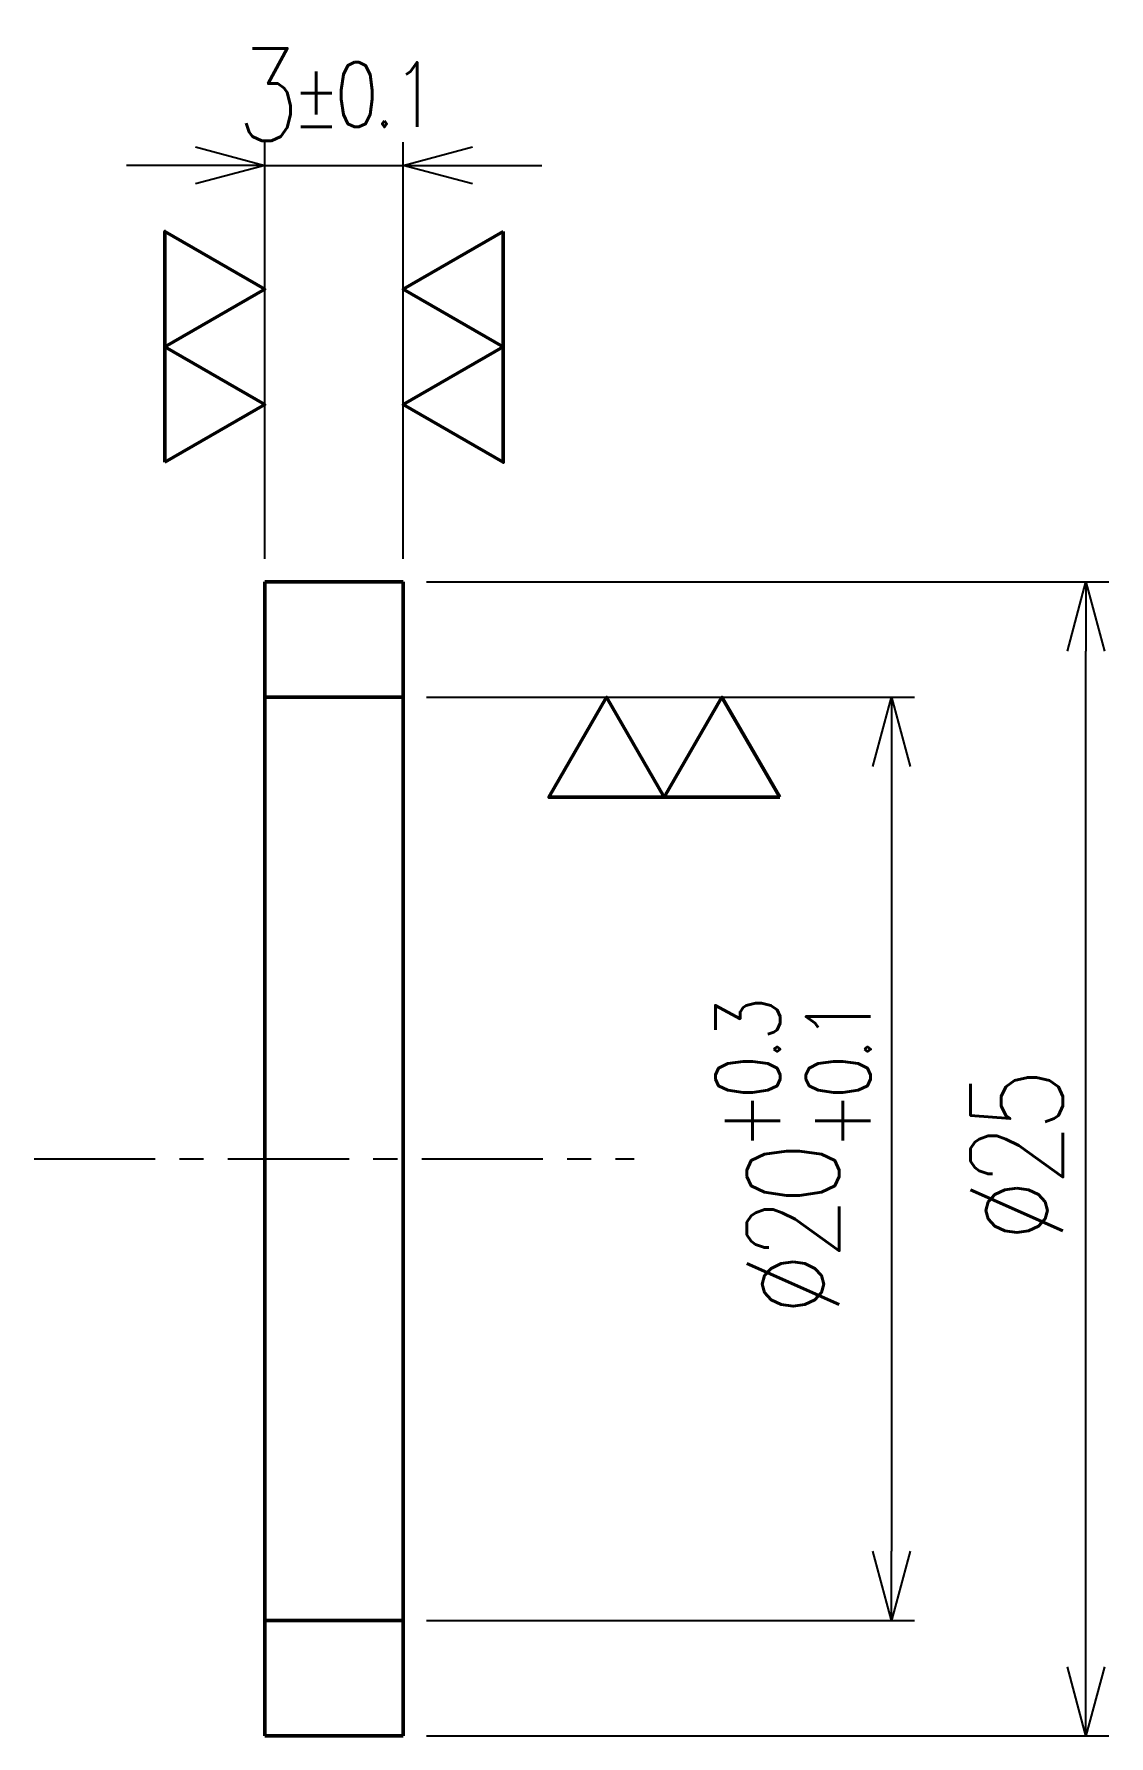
# Model space of a CAD drawing. Header units: millimetres. Extents: x -5 to 18.3, y -12.5 to 24.4.
import ezdxf

# ---------------------------------------------------------------- set-up
doc = ezdxf.new("R2010")
doc.units = ezdxf.units.MM
doc.header["$LTSCALE"] = 0.082677
doc.linetypes.add('CENTER', pattern=[50.8, 31.75, -6.35, 6.35, -6.35])
doc.layers.add('NoLayerName_001', color=7, linetype='Continuous')
doc.styles.get("Standard").update_dxf_attribs({"font": 'txt', "bigfont": 'extfont2'})
doc.dimstyles.get("Standard").update_dxf_attribs({"dimtxt": 2.5, "dimasz": 2.5, "dimexe": 1.25, "dimexo": 0.625, "dimtad": 1, "dimdec": 3, "dimzin": 0, "dimdsep": 46, "dimtxsty": 'Standard', "dimcen": 2.5, "dimadec": 0, "dimazin": 0, "dimtfac": 0.75, "dimtdec": 3, "dimtmove": 0, "dimatfit": 3, "dimfxl": 1, "dimarcsym": 0})

# ---------------------------------------------------------------- blocks, each defined once
blk = doc.blocks.new('SX_FinishSymbol_2')
at = {"color": 0, "linetype": 'ByBlock', "lineweight": -2}
for points in [[(-1, 0.866), (-0.5, 0), (0, 0.866)], [(0, 0.866), (0.5, 0), (1, 0.866)]]:
    blk.add_lwpolyline(points, close=True, dxfattribs=at)
blk = doc.blocks.new('_OPEN30')
at = {"color": 0, "linetype": 'ByBlock', "lineweight": -2}
for p, q in [((-1, 0.267949), (0, 0)), ((0, 0), (-1, -0.267949)), ((0, 0), (-1, 0))]:
    blk.add_line(p, q, dxfattribs=at)
blk = doc.blocks.new('*D9')
at = {"layer": 'Defpoints', "color": 0}
for p in [(3, 12.5), (17.791, 12.5), (3, -12.5)]:
    blk.add_point(p, dxfattribs=at)
at = {"layer": 'NoLayerName_001', "color": 0, "linetype": 'Continuous', "lineweight": 25}
for p, q in [((3.5, 12.5), (18.291, 12.5)), ((17.791, -11), (17.791, 11)), ((3.5, -12.5), (18.291, -12.5))]:
    blk.add_line(p, q, dxfattribs=at)
at = {"layer": 'NoLayerName_001', "color": 0, "lineweight": 25, "xscale": 1.5, "yscale": 1.5, "zscale": 1.5}
for p, rotation in [((17.791, 12.5), 90), ((17.791, -12.5), 270)]:
    blk.add_blockref('_OPEN30', p, dxfattribs=dict(at, rotation=rotation))
at = {"layer": 'NoLayerName_001', "color": 2, "lineweight": 50, "insert": (16.291, 0), "char_height": 2, "attachment_point": 5, "rotation": 90}
blk.add_mtext('\\W0.8000;\\T0.8750;%%c25', dxfattribs=at)
blk = doc.blocks.new('*D10')
at = {"layer": 'Defpoints', "color": 0}
for p in [(3, 21.52), (0, 12.5), (3, 12.5)]:
    blk.add_point(p, dxfattribs=at)
at = {"layer": 'NoLayerName_001', "color": 0, "linetype": 'Continuous', "lineweight": 25}
for p, q in [((0, 13), (0, 22.02)), ((3, 13), (3, 22.02)), ((-1.5, 21.52), (-3, 21.52)), ((0, 21.52), (3, 21.52)), ((4.5, 21.52), (6, 21.52))]:
    blk.add_line(p, q, dxfattribs=at)
at = {"layer": 'NoLayerName_001', "color": 0, "lineweight": 25, "xscale": 1.5, "yscale": 1.5, "zscale": 1.5}
blk.add_blockref('_OPEN30', (0, 21.52), dxfattribs=at)
at = {"layer": 'NoLayerName_001', "color": 0, "lineweight": 25, "xscale": 1.5, "yscale": 1.5, "zscale": 1.5, "rotation": 180}
blk.add_blockref('_OPEN30', (3, 21.52), dxfattribs=at)
at = {"layer": 'NoLayerName_001', "color": 2, "lineweight": 50, "insert": (1.5, 23.053), "char_height": 2, "attachment_point": 5}
blk.add_mtext('\\A1;\\W0.8000;\\T0.8750;3{\\H1.400000;%%p0.1}', dxfattribs=at)
blk = doc.blocks.new('*D11')
at = {"layer": 'Defpoints', "color": 0}
for p in [(3, 10), (3, -10), (13.578, -10)]:
    blk.add_point(p, dxfattribs=at)
at = {"layer": 'NoLayerName_001', "color": 0, "linetype": 'Continuous', "lineweight": 25}
for p, q in [((3.5, 10), (14.078, 10)), ((13.578, 8.5), (13.578, -8.5)), ((3.5, -10), (14.078, -10))]:
    blk.add_line(p, q, dxfattribs=at)
at = {"layer": 'NoLayerName_001', "color": 0, "lineweight": 25, "xscale": 1.5, "yscale": 1.5, "zscale": 1.5}
for p, rotation in [((13.578, 10), 90.00000000000001), ((13.578, -10), 270)]:
    blk.add_blockref('_OPEN30', p, dxfattribs=dict(at, rotation=rotation))
at = {"layer": 'NoLayerName_001', "color": 2, "lineweight": 50, "insert": (11.445, 0), "char_height": 2, "attachment_point": 5, "rotation": 90}
blk.add_mtext('\\A1;\\W0.8000;\\T0.8750;%%c20{\\H1.400000;\\S+0.3^ +0.1;}', dxfattribs=at)
blk = doc.blocks.new('JZB_0004')
at = {"layer": 'NoLayerName_001', "color": 7, "linetype": 'Continuous', "lineweight": 50}
for p, q in [((0, 25), (0, 0)), ((3, 25), (0, 25)), ((3, 25), (3, 0)), ((3, 22.5), (0, 22.5)), ((0, 2.5), (3, 2.5)), ((0, 0), (3, 0))]:
    blk.add_line(p, q, dxfattribs=at)

msp = doc.modelspace()

# ---------------------------------------------------------------- linework, layer by layer
at = {"layer": 'NoLayerName_001', "color": 4, "linetype": 'CENTER', "lineweight": 25}
msp.add_line((-5, 0), (8, 0), dxfattribs=at)

# ---------------------------------------------------------------- block references
at = {"layer": 'NoLayerName_001', "color": 1, "lineweight": 50}
for p, xscale, yscale, zscale, rotation in [((0, 17.5885), 2.5, 2.5, 2.5, 89.99999999999999), ((3, 17.5885), 2.499999999999999, 2.499999999999999, 2.499999999999999, 269.9999999999999), ((8.6561, 10), 2.499999999999999, 2.499999999999999, 2.499999999999999, 180)]:
    msp.add_blockref('SX_FinishSymbol_2', p, dxfattribs=dict(at, xscale=xscale, yscale=yscale, zscale=zscale, rotation=rotation))
at = {"layer": 'NoLayerName_001'}
msp.add_blockref('JZB_0004', (0, -12.5), dxfattribs=at)

# ---------------------------------------------------------------- dimensions: what is measured, and where the dimension line sits
at = {"layer": 'NoLayerName_001', "color": 3, "linetype": 'Continuous', "lineweight": 50}
dim = msp.add_linear_dim(base=(3, 21.52), p1=(0, 12.5), p2=(3, 12.5), text='\\W0.8000;\\T0.8750;<>', dimstyle='Standard', override={"dimtxt": 2, "dimasz": 1.5, "dimexe": 0.5, "dimexo": 0.5, "dimgap": 0.5, "dimzin": 8, "dimblk": 'OPEN30', "dimclrd": 0, "dimclre": 0, "dimclrt": 2, "dimtol": 1, "dimtp": 0.1, "dimtm": 0.1, "dimtfac": 0.7, "dimtdec": 1, "dimtolj": 1, "dimlwd": 25, "dimlwe": 25}, dxfattribs=at)
dim.commit()
dim.dimension.update_dxf_attribs({"geometry": '*D10', "text_midpoint": (1.5, 21.52), "dimtype": 160})
for base, p1, p2, angle, override, picture, middle in [((17.7905, 12.5), (3, -12.5), (3, 12.5), 90, {"dimtxt": 2, "dimasz": 1.5, "dimexe": 0.5, "dimexo": 0.5, "dimgap": 0.5, "dimzin": 8, "dimpost": '%%c<>', "dimblk": 'OPEN30', "dimclrd": 0, "dimclre": 0, "dimclrt": 2, "dimtp": 0, "dimtm": 0, "dimlwd": 25, "dimlwe": 25}, '*D9', (17.7905, 0)), ((13.5782, -10), (3, 10), (3, -10), 270, {"dimtxt": 2, "dimasz": 1.5, "dimexe": 0.5, "dimexo": 0.5, "dimgap": 0.5, "dimzin": 8, "dimpost": '%%c<>', "dimblk": 'OPEN30', "dimclrd": 0, "dimclre": 0, "dimclrt": 2, "dimtol": 1, "dimtp": 0.3, "dimtm": -0.1, "dimtfac": 0.7, "dimtdec": 1, "dimtolj": 1, "dimlwd": 25, "dimlwe": 25}, '*D11', (13.5782, 0))]:
    dim = msp.add_linear_dim(base=base, p1=p1, p2=p2, angle=angle, text='\\W0.8000;\\T0.8750;<>', dimstyle='Standard', override=override, dxfattribs=at)
    dim.commit()
    dim.dimension.update_dxf_attribs({"geometry": picture, "text_midpoint": middle, "dimtype": 160})

doc.saveas('drawing.dxf')
